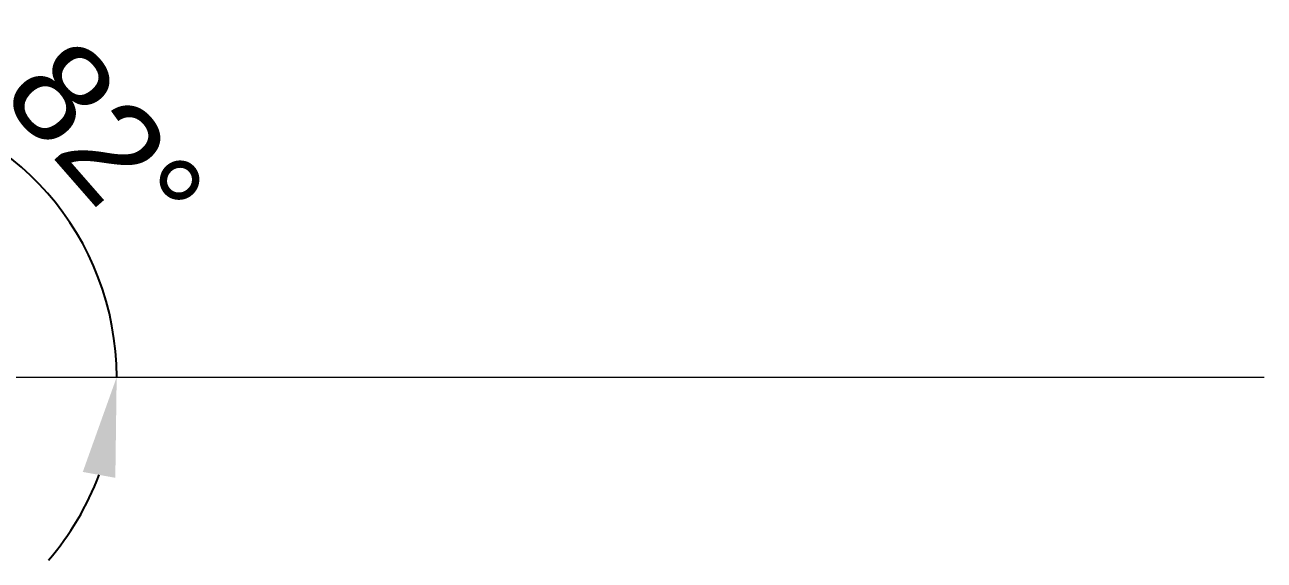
# Model space of a CAD drawing. Header units: millimetres. Extents: x -273 to 4197, y -77 to 2867.
# Drawn here: x 3591.6 to 4091, y 2333.9 to 2549.7 of the extents above; entities that cross this region are included whole.
import ezdxf

# ---------------------------------------------------------------- set-up
doc = ezdxf.new("R2010")
doc.units = ezdxf.units.MM
doc.layers.add('ZANO_R', color=7, linetype='Continuous', lineweight=0)
doc.layers.add('ZANO_W', color=1, linetype='Continuous', lineweight=0)
doc.styles.add('Arial', font='arial.ttf')
doc.styles.get("Standard").update_dxf_attribs({"font": 'ARIALUNI.TTF'})
doc.dimstyles.new('pl i ang', dxfattribs={"dimtxt": 50, "dimasz": 50, "dimexe": 1.25, "dimexo": 0.625, "dimgap": 10, "dimtad": 1, "dimtoh": 1, "dimtxsty": 'Standard', "dimcen": 2.5, "dimclrd": 1, "dimclre": 1, "dimclrt": 1, "dimadec": 0, "dimazin": 0, "dimtfac": 1, "dimtmove": 0, "dimatfit": 3, "dimfxl": 1, "dimarcsym": 1})

# ---------------------------------------------------------------- blocks, each defined once
blk = doc.blocks.new('*D398')
at = {"layer": 'ZANO_W', "color": 1, "lineweight": -2}
blk.add_line((3526.26, 2484.69), (3532.24, 2529.25), dxfattribs=at)
for start, end in [(102.8076, 123.2571), (0, 82.3581), (319.101, 339.5505)]:
    blk.add_arc((3515.93, 2407.67), 112.67, start, end, dxfattribs=at)
at = {"layer": 'ZANO_W', "color": 1}
for points in [[(3491.26, 2510.88), (3490.65, 2524.2), (3530.91, 2519.34)], [(3628.06, 2367.12), (3614.94, 2369.49), (3628.6, 2407.67)]]:
    blk.add_solid(points, dxfattribs=at)
at = {"layer": 'ZANO_W', "color": 1, "insert": (3623.83, 2502.06), "char_height": 40, "attachment_point": 5, "rotation": 311.179, "style": 'Arial'}
blk.add_mtext('82%%d', dxfattribs=at)

msp = doc.modelspace()

# ---------------------------------------------------------------- linework, layer by layer
at = {"layer": 'ZANO_R'}
msp.add_lwpolyline([(-273.4, 2407.67), (4090.96, 2407.67)], dxfattribs=at)

# ---------------------------------------------------------------- dimensions: what is measured, and where the dimension line sits
at = {"layer": 'ZANO_W'}
dim = msp.add_angular_dim_2l(base=(3615.91, 2459.61), line1=((-273.4, 2407.67), (4090.96, 2407.67)), line2=((3524.94, 2474.77), (3521.21, 2447.02)), dimstyle='pl i ang', override={"dimtxt": 40, "dimasz": 40, "dimexe": 10, "dimexo": 10, "dimtoh": 0, "dimdec": 0, "dimtxsty": 'Arial', "dimtdec": 0, "dimtmove": 1}, dxfattribs=at)
dim.commit()
dim.dimension.update_dxf_attribs({"geometry": '*D398', "text_midpoint": (3623.83, 2502.06)})

doc.saveas('drawing.dxf')
